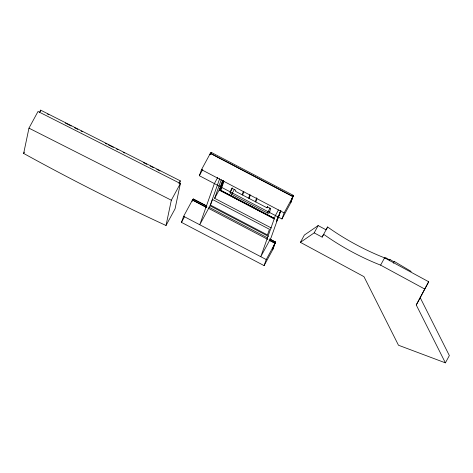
<?xml version="1.0" encoding="UTF-8"?>
<svg xmlns="http://www.w3.org/2000/svg" width="473" height="473" viewBox="0 0 473 473"><rect width="100%" height="100%" fill="white"/><g stroke="black" fill="none" stroke-linecap="round" stroke-linejoin="round"><path stroke-width="0.71" d="M23.65 153.423L28.965 128.148L38.017 111.474L180.379 183.536L175.063 208.812L166.011 225.491A701.146 217.828 28.5 0 1 23.65 153.423L24.348 152.14M40.341 111.575L40.643 110.144L180.272 180.828L179.669 183.69M166.011 225.491L171.327 200.215L180.379 183.536M269.657 238.971L275.534 242.046L272.974 249.247L264.088 265.607L181.472 222.363L183.619 216.303L192.505 199.943L206.612 207.428M199.346 175.708L201.498 169.653L210.379 153.293L293 196.543L284.119 212.897L281.967 218.958L199.346 175.708L202.763 169.417M192.026 201.291L192.505 199.943M192.546 200.972L193.256 198.979L206.967 206.157M209.906 154.641L210.379 153.293M210.065 154.748L211.129 152.33L293.408 195.396L290.848 202.598L281.967 218.958M210.656 153.66L211.129 152.33M210.869 153.802L211.336 152.495L210.745 153.583L292.58 196.419L293.171 195.331L291.078 201.22M217.763 177.375L214.334 183.69L199.76 224.728L210.042 205.796L219.691 178.617M271.36 228.004L214.647 198.323L221.323 179.527M214.647 198.323L219.159 190.016L222.617 180.272M274.257 218.715L219.555 190.081L222.978 180.45M223.605 180.485L221.405 186.675L219.555 190.081M274.328 218.496L220.288 190.205L223.634 180.781M223.96 181.372L220.79 190.294L274.588 218.449M269.864 211.709L269.208 212.909A3.299 1.023 28.5 0 1 267.363 212.962L231.705 194.297A2.974 0.922 28.5 0 1 230.327 192.097L231.723 188.165L235.808 190.306L235.459 191.293L267.009 207.807L267.659 206.606M243.382 191.352L242.194 194.71L242.684 194.965L243.873 191.612M249.85 194.77L248.668 198.098L249.153 198.353L250.335 195.024M255.302 201.717L256.721 197.72M255.787 201.971L256.969 198.642M267.009 207.807L267.357 206.819L270.745 208.593L269.208 212.909M278.567 215.262L276.859 220.081L278.709 216.675L280.909 210.479M280.631 210.639L276.48 221.66M280.761 210.42L271.059 237.73L260.777 256.668L275.351 215.629L278.437 209.947M264.088 265.607L266.24 259.553L275.126 243.193L269.066 240.065M272.608 248.958L275.292 241.981L270.053 239.237M275.292 241.981L272.815 249.123L273.406 248.035M322.143 237.121L323.65 234.271A86.175 26.772 28.5 0 0 380.617 265.14L424.73 289.044L416.258 304.979L445.395 362.856L449.35 355.566L420.219 297.694L428.692 281.754L384.579 257.85A86.175 26.772 28.5 0 1 327.612 226.981L322.143 237.121L314.184 232.882L300.402 242.342L363.956 276.64L398.485 345.237L445.395 362.856M327.612 226.981L326.098 229.831L318.14 225.591L304.364 235.051L300.402 242.342M39.283 112.645L40.643 110.144M178.912 183.329L180.272 180.828M192.659 200.067L193.256 198.979M192.866 200.233L193.457 199.145L206.553 205.997M181.472 222.363L184.547 216.699M220.288 190.205L221.21 188.502M230.327 192.097L232.604 187.893M231.705 194.297L234.312 189.496M267.363 212.962L269.971 208.161M293.408 195.396L290.694 202.474L291.285 201.38M274.943 243.14L275.534 242.046M314.184 232.882L318.14 225.591M380.617 265.14L384.579 257.85M389.273 260.794L389.977 259.5L393.92 261.841L394.334 261.468L411.161 271.443M393.382 263.225L394.334 261.468M424.73 289.044L428.692 281.754M416.258 304.979L420.219 297.694M384.709 258.329L385.56 257.608L389.474 259.925L389.977 259.5M47.542 114.052L48.861 114.72M65.309 123.045L71.228 126.043M74.521 127.71L77.809 129.377M81.102 131.039L82.414 131.707M105.444 143.36L106.762 144.029M108.075 144.697L113.337 147.357M116.63 149.025L117.943 149.693M123.211 152.353L124.523 153.021M143.603 162.682L146.896 164.344M150.183 166.011L153.471 167.679M156.764 169.34L160.051 171.007M28.965 128.148L171.327 200.215M201.498 169.653L284.119 212.897M219.159 190.016L274.565 219.017M210.042 205.796L268.463 236.376M208.924 207.186L267.694 237.949M208.12 208.12L267.759 239.379M193.002 200.339L206.701 207.511M269.326 240.296L274.547 243.027M183.619 216.303L266.24 259.553M212.501 199.482L210.503 205.111L267.452 234.921L269.45 229.293L212.501 199.482"/></g></svg>
